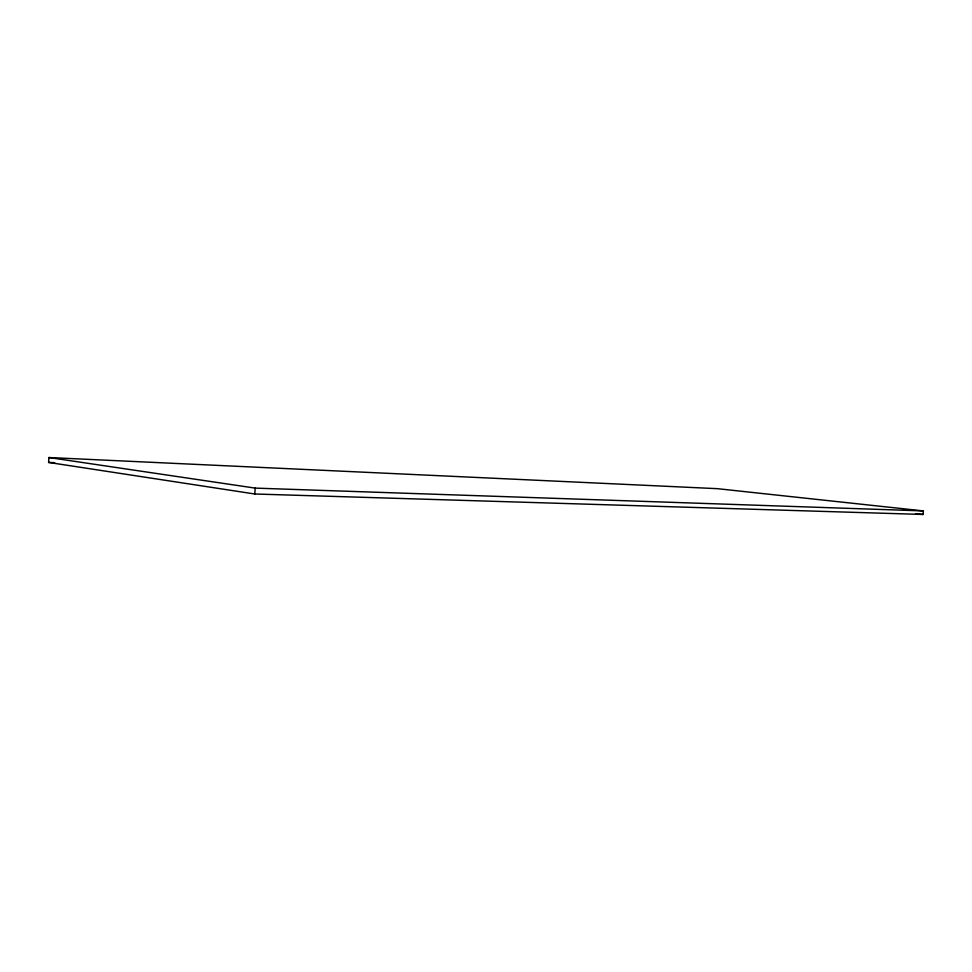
<?xml version="1.0" encoding="UTF-8"?>
<svg xmlns="http://www.w3.org/2000/svg" width="972" height="972" viewBox="0 0 972 972"><rect width="100%" height="100%" fill="white"/><g stroke="black" fill="none" stroke-linecap="round" stroke-linejoin="round"><path stroke-width="1.46" d="M48.6 462.429L48.928 457.533L717.421 488.673L923.4 510.92L923.072 514.467L254.761 493.995L48.6 462.429L54.663 462.696M254.761 493.995L255.199 488.114L48.928 457.533M255.199 488.114L923.4 510.92M915.551 513.641L923.072 514.467"/></g></svg>
